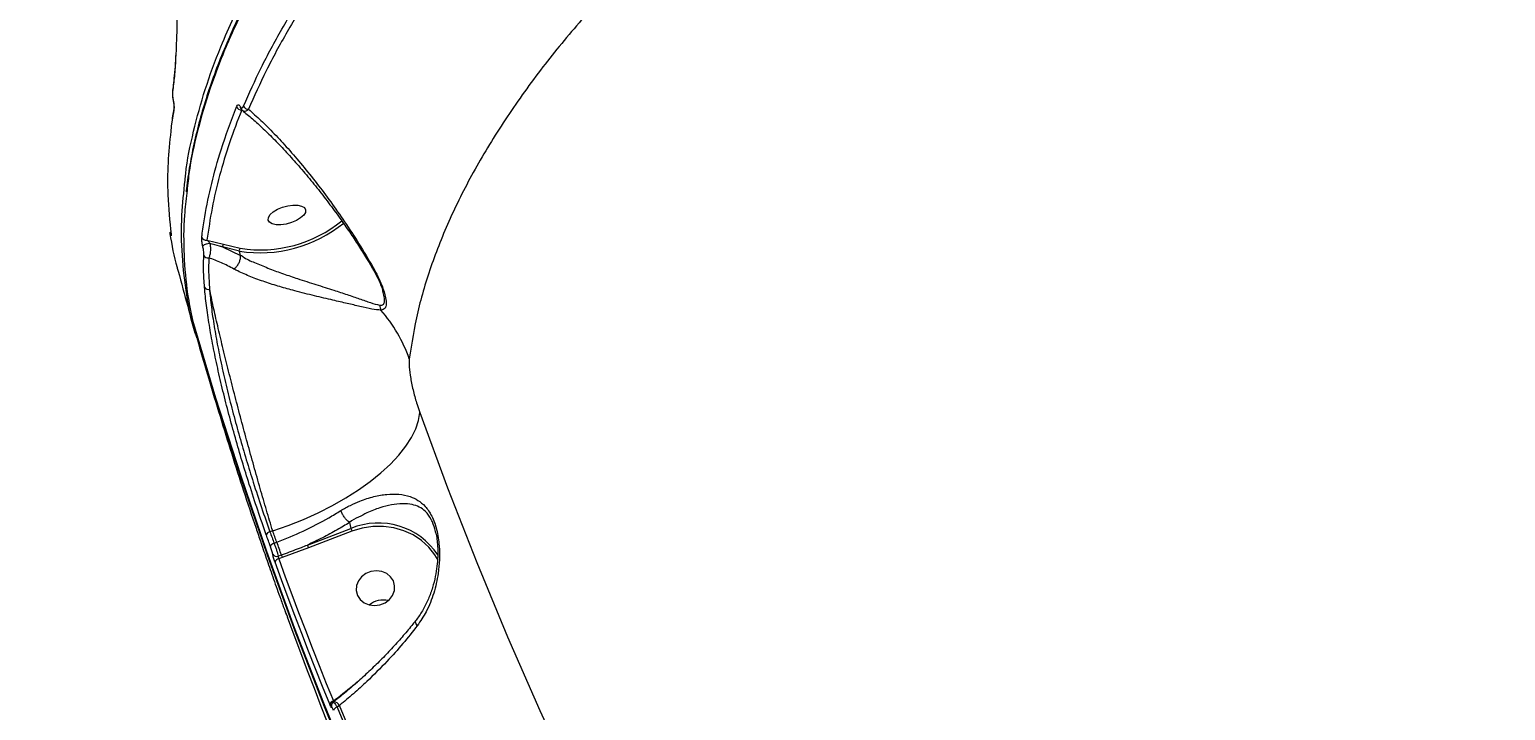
# Model space of a CAD drawing. Header units: millimetres. Extents: x -7245 to 6306, y -6696 to 5973.
# Drawn here: x 756.5 to 1099.5, y -2238.4 to -2080 of the extents above; entities that cross this region are included whole.
import ezdxf

# ---------------------------------------------------------------- set-up
doc = ezdxf.new("R2010")
doc.units = ezdxf.units.MM
for name, color, linetype in [('DIKOM_ОБЪЕКТ', 7, 'Continuous'), ('DIKOM_РАЗМЕР_ЗОНА', 7, 'Continuous'), ('DIKOM_РАЗМЕР_ОБЪЕКТА', 7, 'Continuous')]:
    doc.layers.add(name, color=color, linetype=linetype)
doc.styles.add('style1', font='arial.ttf', dxfattribs={"width": 0.8})
doc.dimstyles.new('1-50', dxfattribs={"dimtxt": 300, "dimasz": 200, "dimexe": 100, "dimexo": 0, "dimgap": 100, "dimtad": 1, "dimtxsty": 'style1', "dimcen": 200, "dimclrd": 7, "dimclre": 7, "dimclrt": 7, "dimadec": 1, "dimazin": 2, "dimtfac": 1, "dimtmove": 0, "dimatfit": 2, "dimfxl": 0, "dimlwd": 25, "dimlwe": 18, "dimarcsym": 0})

# ---------------------------------------------------------------- blocks, each defined once
blk = doc.blocks.new('*D10')
at = {"layer": 'Defpoints', "color": 0, "transparency": 16777216}
for p in [(-4365.71, 2792.53), (4306.16, 475.6), (4306.16, -5965.27)]:
    blk.add_point(p, dxfattribs=at)
at = {"layer": 'DIKOM_РАЗМЕР_ОБЪЕКТА', "color": 7, "lineweight": 18, "transparency": 16777216}
for p, q in [((-4365.71, 2792.53), (-4365.71, -6065.27)), ((4306.16, 475.6), (4306.16, -6065.27))]:
    blk.add_line(p, q, dxfattribs=at)
at = {"layer": 'DIKOM_РАЗМЕР_ОБЪЕКТА', "color": 7, "lineweight": 25, "transparency": 16777216}
blk.add_line((-4165.71, -5965.27), (4106.16, -5965.27), dxfattribs=at)
at = {"layer": 'DIKOM_РАЗМЕР_ОБЪЕКТА', "color": 7, "transparency": 16777216}
for points in [[(-4165.71, -5931.93), (-4165.71, -5998.6), (-4365.71, -5965.27)], [(4106.16, -5931.93), (4106.16, -5998.6), (4306.16, -5965.27)]]:
    blk.add_solid(points, dxfattribs=at)
at = {"layer": 'DIKOM_РАЗМЕР_ОБЪЕКТА', "color": 7, "transparency": 16777216, "insert": (-85.78, -5712.1), "char_height": 300, "attachment_point": 5, "style": 'style1'}
blk.add_mtext('8650', dxfattribs=at)
blk = doc.blocks.new('*D11')
at = {"layer": 'Defpoints', "color": 0, "transparency": 16777216}
for p in [(-3472.32, 4472.83), (-6199.73, -2928.86), (1850.21, -2928.86)]:
    blk.add_point(p, dxfattribs=at)
at = {"layer": 'DIKOM_РАЗМЕР_ОБЪЕКТА', "color": 7, "lineweight": 18, "transparency": 16777216}
for p, q in [((-3472.32, 4472.83), (-6299.73, 4472.83)), ((1850.21, -2928.86), (-6299.73, -2928.86))]:
    blk.add_line(p, q, dxfattribs=at)
at = {"layer": 'DIKOM_РАЗМЕР_ОБЪЕКТА', "color": 7, "lineweight": 25, "transparency": 16777216}
blk.add_line((-6199.73, 4272.83), (-6199.73, -2728.86), dxfattribs=at)
at = {"layer": 'DIKOM_РАЗМЕР_ОБЪЕКТА', "color": 7, "transparency": 16777216}
for points in [[(-6233.06, 4272.83), (-6166.39, 4272.83), (-6199.73, 4472.83)], [(-6233.06, -2728.86), (-6166.39, -2728.86), (-6199.73, -2928.86)]]:
    blk.add_solid(points, dxfattribs=at)
at = {"layer": 'DIKOM_РАЗМЕР_ОБЪЕКТА', "color": 7, "transparency": 16777216, "insert": (-6452.9, 984.54), "char_height": 300, "attachment_point": 5, "rotation": 90, "style": 'style1'}
blk.add_mtext('7400', dxfattribs=at)
blk = doc.blocks.new('*D12')
at = {"layer": 'Defpoints', "color": 0, "transparency": 16777216}
for p in [(-5865.71, 123.34), (6306.18, -91.92), (6306.18, -6596.14)]:
    blk.add_point(p, dxfattribs=at)
at = {"layer": 'DIKOM_РАЗМЕР_ЗОНА', "color": 7, "lineweight": 18, "transparency": 16777216}
for p, q in [((-5865.71, 123.34), (-5865.71, -6696.14)), ((6306.18, -91.92), (6306.18, -6696.14))]:
    blk.add_line(p, q, dxfattribs=at)
at = {"layer": 'DIKOM_РАЗМЕР_ЗОНА', "color": 7, "lineweight": 25, "transparency": 16777216}
blk.add_line((-5665.71, -6596.14), (6106.18, -6596.14), dxfattribs=at)
at = {"layer": 'DIKOM_РАЗМЕР_ЗОНА', "color": 7, "transparency": 16777216}
for points in [[(-5665.71, -6562.81), (-5665.71, -6629.48), (-5865.71, -6596.14)], [(6106.18, -6562.81), (6106.18, -6629.48), (6306.18, -6596.14)]]:
    blk.add_solid(points, dxfattribs=at)
at = {"layer": 'DIKOM_РАЗМЕР_ЗОНА', "color": 7, "transparency": 16777216, "insert": (-71.19, -6342.97), "char_height": 300, "attachment_point": 5, "style": 'style1'}
blk.add_mtext('12150', dxfattribs=at)
blk = doc.blocks.new('*D13')
at = {"layer": 'Defpoints', "color": 0, "transparency": 16777216}
for p in [(-4231.86, 5972.83), (-6795, -4928.88), (1792.4, -4928.88)]:
    blk.add_point(p, dxfattribs=at)
at = {"layer": 'DIKOM_РАЗМЕР_ЗОНА', "color": 7, "lineweight": 18, "transparency": 16777216}
for p, q in [((-4231.86, 5972.83), (-6895, 5972.83)), ((1792.4, -4928.88), (-6895, -4928.88))]:
    blk.add_line(p, q, dxfattribs=at)
at = {"layer": 'DIKOM_РАЗМЕР_ЗОНА', "color": 7, "lineweight": 25, "transparency": 16777216}
blk.add_line((-6795, 5772.83), (-6795, -4728.88), dxfattribs=at)
at = {"layer": 'DIKOM_РАЗМЕР_ЗОНА', "color": 7, "transparency": 16777216}
for points in [[(-6828.33, 5772.83), (-6761.67, 5772.83), (-6795, 5972.83)], [(-6828.33, -4728.88), (-6761.67, -4728.88), (-6795, -4928.88)]]:
    blk.add_solid(points, dxfattribs=at)
at = {"layer": 'DIKOM_РАЗМЕР_ЗОНА', "color": 7, "transparency": 16777216, "insert": (-7048.17, 972.94), "char_height": 300, "attachment_point": 5, "rotation": 90, "style": 'style1'}
blk.add_mtext('10900', dxfattribs=at)

msp = doc.modelspace()

# ---------------------------------------------------------------- linework, layer by layer
at = {"layer": 'DIKOM_ОБЪЕКТ', "color": 7, "linetype": 'Continuous', "lineweight": 15}
for p, q in [((790.458, -2085.373), (790.401, -2086.521)), ((790.487, -2085.599), (790.435, -2086.788)), ((797.713, -2128.952), (801.581, -2129.888)), ((801.581, -2129.888), (805.465, -2130.852)), ((801.363, -2130.56), (805.536, -2132.525)), ((805.248, -2131.523), (801.363, -2130.56)), ((805.536, -2132.525), (805.248, -2131.523)), ((805.536, -2132.525), (805.537, -2132.529)), ((838.65, -2141.122), (838.603, -2140.951)), ((794.319, -2147.553), (794.332, -2147.604)), ((794.529, -2148.483), (794.518, -2148.441)), ((794.529, -2148.483), (795.743, -2153.005)), ((795.074, -2150.784), (795.178, -2151.148)), ((830.874, -2194.655), (831.188, -2196.058)), ((812.994, -2196.632), (812.357, -2196.808)), ((821.074, -2199.902), (831.188, -2196.058)), ((831.411, -2196.69), (821.297, -2200.534)), ((813.324, -2199.501), (813.94, -2199.266)), ((814.277, -2202.492), (815.002, -2202.216)), ((821.297, -2200.534), (815.215, -2202.806)), ((815.215, -2202.806), (814.385, -2203.122)), ((816.129, -2215.961), (816.108, -2215.907)), ((832.195, -2232.16), (832.716, -2231.753)), ((827.238, -2236.342), (827.038, -2236.498)), ((827.057, -2236.471), (827.065, -2236.478)), ((828.532, -2237.215), (827.993, -2237.636))]:
    msp.add_line(p, q, dxfattribs=at)
at = {"layer": 'DIKOM_ОБЪЕКТ', "color": 7, "linetype": 'Continuous', "lineweight": 15, "flags": 128}
for points in [[(790.404, -2086.563), (790.404, -2086.658), (790.435, -2086.788)], [(811.974, -2124.294), (812.025, -2123.689), (812.423, -2123.037), (813.136, -2122.39), (814.106, -2121.801), (815.256, -2121.317), (816.49, -2120.977), (817.711, -2120.81), (818.817, -2120.828), (819.721, -2121.031), (820.349, -2121.401), (820.649, -2121.91), (820.598, -2122.514), (820.2, -2123.167), (819.487, -2123.813), (818.517, -2124.403), (817.367, -2124.887), (816.133, -2125.227), (814.913, -2125.394), (813.806, -2125.375), (812.902, -2125.172), (812.274, -2124.802), (811.974, -2124.294)], [(794.332, -2147.604), (799.728, -2165.626), (805.476, -2183.547), (811.574, -2201.358), (818.019, -2219.057), (824.81, -2236.637), (831.945, -2254.092), (839.422, -2271.417), (847.238, -2288.608), (855.391, -2305.659), (863.879, -2322.564), (872.699, -2339.32), (881.848, -2355.919), (891.324, -2372.359), (901.123, -2388.633), (911.243, -2404.737), (921.681, -2420.665), (932.433, -2436.414), (943.496, -2451.978), (954.868, -2467.353), (966.543, -2482.533)], [(794.494, -2148.164), (794.493, -2148.251), (794.518, -2148.441)], [(794.529, -2148.483), (794.528, -2148.392), (794.544, -2148.338)], [(966.741, -2483.413), (955.065, -2468.233), (943.694, -2452.859), (932.63, -2437.295), (921.878, -2421.546), (911.44, -2405.616), (901.32, -2389.513), (891.521, -2373.238), (882.045, -2356.799), (872.896, -2340.199), (864.076, -2323.444), (855.589, -2306.538), (847.436, -2289.487), (839.619, -2272.297), (832.143, -2254.971), (825.007, -2237.516), (818.216, -2219.937), (811.771, -2202.239), (805.673, -2184.426), (799.925, -2166.506), (794.529, -2148.483)], [(812.994, -2196.632), (816.595, -2195.359), (820.128, -2193.936), (823.559, -2192.379), (826.858, -2190.7), (829.994, -2188.915), (832.94, -2187.04), (835.668, -2185.094), (838.154, -2183.091), (840.374, -2181.053), (842.308, -2178.996), (843.939, -2176.94), (845.252, -2174.904), (846.236, -2172.906), (846.88, -2170.963), (847.179, -2169.095)], [(847.179, -2169.095), (853.633, -2186.603), (860.438, -2203.991), (867.593, -2221.249), (875.093, -2238.374), (882.938, -2255.362), (891.125, -2272.205), (899.651, -2288.899), (908.513, -2305.439), (917.709, -2321.818), (927.235, -2338.032), (937.089, -2354.076), (947.268, -2369.945), (957.768, -2385.633), (968.586, -2401.135), (979.718, -2416.447), (991.16, -2431.565), (1002.911, -2446.481), (1014.964, -2461.194), (1027.318, -2475.696), (1039.967, -2489.984)], [(851.424, -2203.448), (850.691, -2202.181), (849.295, -2200.398), (847.599, -2198.846), (845.645, -2197.563), (843.478, -2196.578), (841.153, -2195.916), (838.725, -2195.593), (836.252, -2195.615), (833.794, -2195.984), (831.411, -2196.69)], [(812.472, -2200.236), (812.35, -2199.899), (812.229, -2199.563), (812.108, -2199.226), (811.987, -2198.889), (811.866, -2198.552), (811.745, -2198.215), (811.625, -2197.878), (811.504, -2197.541)], [(812.357, -2196.808), (812.478, -2197.144), (812.598, -2197.481), (812.719, -2197.817), (812.84, -2198.154), (812.961, -2198.491), (813.082, -2198.827), (813.203, -2199.164), (813.324, -2199.501)], [(813.94, -2199.266), (813.821, -2198.937), (813.703, -2198.608), (813.585, -2198.279), (813.466, -2197.95), (813.348, -2197.62), (813.23, -2197.291), (813.112, -2196.962), (812.994, -2196.632)], [(826.261, -2236.959), (824.604, -2232.845), (822.965, -2228.725), (821.345, -2224.599), (819.745, -2220.464), (818.163, -2216.324), (816.601, -2212.176), (815.057, -2208.023), (813.533, -2203.862)], [(814.385, -2203.122), (815.908, -2207.279), (817.45, -2211.429), (819.011, -2215.573), (820.591, -2219.71), (822.19, -2223.84), (823.808, -2227.964), (825.446, -2232.081), (827.102, -2236.19)], [(834.654, -2206.532), (833.65, -2207.285), (832.909, -2208.252), (832.49, -2209.356), (832.426, -2210.506), (832.724, -2211.611), (833.359, -2212.58), (834.28, -2213.336), (835.411, -2213.814), (836.662, -2213.98), (837.931, -2213.818), (839.116, -2213.341), (840.119, -2212.589), (840.861, -2211.621), (841.28, -2210.518), (841.344, -2209.366), (841.046, -2208.262), (840.411, -2207.293), (839.49, -2206.538), (838.358, -2206.058), (837.107, -2205.893), (835.838, -2206.055), (834.654, -2206.532)], [(814.859, -2212.497), (814.98, -2212.834), (815.1, -2213.172), (815.221, -2213.508), (815.342, -2213.845), (815.463, -2214.183), (815.584, -2214.519), (815.705, -2214.856), (815.827, -2215.192)], [(816.395, -2216.619), (817.919, -2220.779), (819.462, -2224.933), (821.025, -2229.081), (822.606, -2233.221), (824.207, -2237.355), (825.827, -2241.482), (827.465, -2245.602), (829.123, -2249.715)], [(827.993, -2237.636), (832.731, -2249.013), (837.614, -2260.334), (842.643, -2271.598), (847.816, -2282.803), (853.133, -2293.949), (858.593, -2305.032), (864.196, -2316.053), (869.941, -2327.009)], [(870.558, -2326.774), (864.801, -2315.796), (859.187, -2304.753), (853.716, -2293.646), (848.388, -2282.478), (843.205, -2271.248), (838.168, -2259.961), (833.277, -2248.616), (828.532, -2237.215)]]:
    msp.add_lwpolyline(points, dxfattribs=at)
at = {"layer": 'DIKOM_ОБЪЕКТ', "color": 7, "linetype": 'Continuous', "lineweight": 15}
for centre, radius, start, end in [((790.422, -2094.232), 0.712, 167.52918, 196.46302), ((790.746, -2098.433), 0.749, 169.05444, 195.96554), ((805.651, -2097.557), 1.113, 199.58217, 277.4179), ((805.821, -2097.952), 0.407, 165.87383, 199.87393), ((807.275, -2097.404), 1.116, 199.58079, 274.94875), ((810.091, -2101.232), 30.676, 260.91587, 309.26274), ((810.184, -2101.597), 29.633, 260.83753, 309.56716), ((797.483, -2127.932), 1.046, 200.25591, 282.72246), ((798.233, -2132.053), 2.275, 85.95959, 131.53777), ((801.985, -2130.39), 0.644, 128.8549, 195.2546), ((797.943, -2132.069), 1.038, 202.2922, 281.86298), ((805.87, -2131.354), 0.644, 128.88234, 195.17938), ((798.033, -2139.419), 1.026, 210.73164, 286.27897), ((840.486, -2143.955), 2.652, 183.20867, 208.85114), ((795.296, -2147.339), 1, 192.3399, 196.11126), ((811.581, -2168.183), 35.118, 19.27059, 40.80341), ((837.55, -2211.39), 16.599, 33.57435, 112.53536), ((812.511, -2197.849), 1.052, 98.36455, 162.99079), ((835.805, -2194.784), 4.789, 195.42559, 203.45448), ((813.48, -2200.544), 1.055, 98.51845, 163.03157), ((813.877, -2201.582), 0.994, 208.06364, 293.71117), ((788.621, -2210.052), 27.521, 16.54205, 23.07276), ((820.246, -2200.66), 5.47, 196.52368, 203.10029), ((825.69, -2198.628), 4.789, 195.42559, 203.45448), ((814.541, -2204.162), 1.051, 98.55829, 163.43764), ((838.615, -2217.652), 4.957, 75.76676, 129.50909), ((827.305, -2237.256), 1.085, 100.75104, 164.10928), ((827.445, -2237.344), 0.955, 113.99952, 189.59335), ((826.808, -2238.359), 2.069, 33.59485, 77.80833), ((827.533, -2237.36), 0.889, 180.73319, 201.33017), ((828.201, -2238.708), 1.092, 100.99144, 163.75948)]:
    msp.add_arc(centre, radius, start, end, dxfattribs=at)
for points, knots in [([(1364.613, -1821.041), (1363.19, -1821.055), (1358.343, -1821.102), (1349.943, -1821.354), (1339.443, -1821.789), (1328.863, -1822.395), (1318.234, -1823.156), (1307.551, -1824.076), (1296.812, -1825.154), (1286.013, -1826.388), (1275.15, -1827.781), (1264.22, -1829.333), (1253.222, -1831.042), (1242.151, -1832.912), (1231.003, -1834.941), (1219.788, -1837.13), (1208.545, -1839.469), (1197.318, -1841.952), (1186.14, -1844.57), (1175.014, -1847.323), (1163.936, -1850.21), (1152.901, -1853.233), (1141.907, -1856.392), (1130.949, -1859.689), (1120.026, -1863.123), (1109.134, -1866.698), (1098.269, -1870.412), (1087.435, -1874.267), (1076.658, -1878.252), (1065.984, -1882.351), (1055.452, -1886.55), (1045.072, -1890.844), (1034.84, -1895.234), (1024.75, -1899.723), (1014.8, -1904.311), (1004.985, -1909), (995.305, -1913.791), (985.755, -1918.684), (976.335, -1923.683), (967.04, -1928.788), (957.89, -1933.99), (948.921, -1939.268), (940.169, -1944.602), (931.649, -1949.982), (923.358, -1955.411), (915.294, -1960.888), (907.452, -1966.416), (899.83, -1971.997), (892.426, -1977.633), (885.238, -1983.323), (878.264, -1989.072), (871.503, -1994.881), (864.962, -2000.742), (858.664, -2006.636), (852.637, -2012.539), (846.894, -2018.437), (841.438, -2024.329), (836.265, -2030.215), (831.373, -2036.099), (826.76, -2041.982), (822.424, -2047.865), (818.365, -2053.751), (814.582, -2059.64), (811.075, -2065.536), (807.846, -2071.434), (804.902, -2077.32), (802.258, -2083.168), (799.924, -2088.96), (797.901, -2094.69), (796.19, -2100.36), (794.778, -2105.972), (793.704, -2111.525), (793.078, -2115.444), (792.901, -2117.492), (792.88, -2117.729)], [0, 0, 0, 0, 0.00595, 0.0202661, 0.0345859, 0.0488336, 0.0630153, 0.0771474, 0.0912461, 0.1053275, 0.1194076, 0.1334995, 0.1476168, 0.1617757, 0.1759925, 0.1902827, 0.2046049, 0.2188734, 0.2330709, 0.2472146, 0.2613196, 0.2754029, 0.2894801, 0.303566, 0.3176727, 0.3318166, 0.3460133, 0.3602789, 0.3746025, 0.3889008, 0.4031188, 0.4172778, 0.4313939, 0.4454835, 0.4595621, 0.4736463, 0.4877471, 0.5018798, 0.5160612, 0.5303067, 0.5446246, 0.5589408, 0.5731837, 0.587363, 0.601495, 0.6155958, 0.6296807, 0.6437672, 0.6578667, 0.6719932, 0.6861642, 0.7003944, 0.7147006, 0.7290251, 0.7432986, 0.7575035, 0.7716562, 0.785773, 0.7998687, 0.8139605, 0.8280615, 0.8421846, 0.856345, 0.8705592, 0.8848423, 0.8991715, 0.9134693, 0.9276876, 0.9418444, 0.9559555, 0.9700345, 0.9840989, 0.9981624, 1, 1, 1, 1]), ([(1365.033, -1821.51), (1360.964, -1821.585), (1350, -1821.786), (1331.738, -1822.66), (1310.212, -1824.292), (1288.127, -1826.607), (1265.547, -1829.612), (1242.538, -1833.319), (1219.606, -1837.643), (1196.829, -1842.558), (1174.278, -1848.019), (1151.586, -1854.116), (1128.827, -1860.856), (1106.081, -1868.23), (1083.848, -1876.077), (1062.192, -1884.356), (1041.165, -1893.023), (1020.422, -1902.218), (1000.051, -1911.932), (980.132, -1922.142), (961.105, -1932.625), (943.013, -1943.338), (925.88, -1954.233), (909.425, -1965.488), (893.739, -1977.082), (878.893, -1988.977), (865.217, -2000.915), (852.728, -2012.852), (841.42, -2024.747), (831.109, -2036.795), (821.875, -2048.959), (813.777, -2061.199), (807.28, -2072.735), (802.199, -2083.547), (798.318, -2093.637), (795.412, -2103.621), (793.634, -2111.756), (793.187, -2116.494), (793.045, -2118.004)], [0, 0, 0, 0, 0.0168955, 0.0455173, 0.0741612, 0.1027831, 0.1322364, 0.1617137, 0.1911667, 0.2197889, 0.2484327, 0.2770545, 0.3065076, 0.335985, 0.3654381, 0.3940601, 0.4227038, 0.4513258, 0.4807789, 0.5102562, 0.5397095, 0.5683313, 0.5969753, 0.6255971, 0.6550503, 0.6845275, 0.7139808, 0.7426025, 0.7712466, 0.7998683, 0.8293215, 0.8587987, 0.8882519, 0.9131628, 0.9381029, 0.9630434, 0.9882197, 1, 1, 1, 1]), ([(1312.18, -1893.416), (1306.263, -1893.983), (1294.42, -1895.117), (1276.408, -1897.411), (1258.27, -1900.131), (1239.786, -1903.356), (1220.994, -1907.094), (1201.932, -1911.357), (1182.908, -1916.081), (1163.346, -1921.424), (1143.29, -1927.442), (1122.808, -1934.173), (1102.587, -1941.397), (1082.724, -1949.083), (1063.311, -1957.192), (1044.435, -1965.695), (1026.137, -1974.583), (1008.433, -1983.83), (991.355, -1993.416), (974.979, -2003.292), (959.385, -2013.415), (944.64, -2023.745), (930.785, -2034.268), (917.822, -2044.962), (905.774, -2055.8), (894.694, -2066.732), (884.635, -2077.705), (875.476, -2088.89), (867.316, -2100.26), (860.226, -2111.782), (854.367, -2123.225), (849.81, -2134.538), (846.443, -2145.708), (845.301, -2152.966), (844.731, -2156.593)], [0, 0, 0, 0, 0.0277669, 0.0555664, 0.0833661, 0.1111327, 0.1400377, 0.1689802, 0.1979229, 0.2268279, 0.2586377, 0.2905486, 0.3225103, 0.3544719, 0.386382, 0.4181914, 0.4498958, 0.4817001, 0.5135557, 0.5454111, 0.5772156, 0.6089191, 0.6405478, 0.6722762, 0.7040553, 0.7358346, 0.7675628, 0.799191, 0.8325936, 0.8660263, 0.8994296, 0.9329431, 0.9664867, 1, 1, 1, 1]), ([(785.813, -2027.804), (786.193, -2029.589), (786.985, -2033.31), (787.957, -2039.106), (788.776, -2044.941), (789.423, -2050.582), (789.942, -2056.251), (790.326, -2061.877), (790.583, -2067.386), (790.719, -2072.713), (790.732, -2077.758), (790.657, -2082.102), (790.537, -2084.564), (790.487, -2085.599)], [0, 0, 0, 0, 0.0973912, 0.2029654, 0.2940144, 0.3853481, 0.4763995, 0.5677188, 0.659339, 0.7506674, 0.8420135, 0.9336558, 1, 1, 1, 1]), ([(806.223, -2097.778), (807.544, -2094.808), (810.186, -2088.867), (815.066, -2079.843), (820.56, -2070.752), (824.825, -2064.647), (826.957, -2061.595)], [0, 0, 0, 0, 0.2490993, 0.4981926, 0.7490953, 1, 1, 1, 1]), ([(828.057, -2062.417), (825.944, -2065.44), (821.719, -2071.487), (816.243, -2080.536), (811.355, -2089.561), (808.699, -2095.531), (807.371, -2098.516)], [0, 0, 0, 0, 0.249097, 0.4981967, 0.7490991, 1, 1, 1, 1]), ([(792.642, -2115.039), (792.685, -2114.531), (792.999, -2110.802), (794.492, -2103.751), (797.174, -2093.901), (800.402, -2085.017), (802.94, -2079.376), (803.973, -2077.078)], [0, 0, 0, 0, 0.041751, 0.3062719, 0.5640892, 0.8224963, 1, 1, 1, 1]), ([(790.435, -2086.788), (790.343, -2088.188), (790.158, -2091.009), (789.879, -2093.287), (789.738, -2094.433)], [0, 0, 0, 0, 0.496501, 1, 1, 1, 1]), ([(790.408, -2086.535), (790.397, -2086.744), (790.337, -2087.935), (790.253, -2089.126), (790.166, -2090.02), (790.159, -2090.09)], [0, 0, 0, 0, 0.1633639, 0.9341828, 1, 1, 1, 1]), ([(790.159, -2090.09), (790.089, -2090.87), (789.96, -2092.303), (789.797, -2093.521), (789.723, -2094.077)], [0, 0, 0, 0, 0.544032, 1, 1, 1, 1]), ([(789.72, -2094.142), (789.713, -2094.188), (789.671, -2094.443), (789.669, -2094.952), (789.72, -2095.683), (789.799, -2096.268), (789.871, -2096.55), (789.891, -2096.63)], [0, 0, 0, 0, 0.0723484, 0.4028647, 0.6803407, 0.9102556, 1, 1, 1, 1]), ([(789.738, -2094.433), (789.725, -2094.588), (789.697, -2094.894), (789.723, -2095.478), (789.786, -2096.06), (789.856, -2096.403), (789.889, -2096.567)], [0, 0, 0, 0, 0.2976118, 0.5890409, 0.803038, 1, 1, 1, 1]), ([(790.026, -2098.639), (789.973, -2098.959), (789.708, -2100.56), (789.423, -2102.226), (789.311, -2103.554), (789.305, -2103.621)], [0, 0, 0, 0, 0.1918954, 0.9594004, 1, 1, 1, 1]), ([(790.013, -2098.45), (789.941, -2098.83), (789.628, -2100.464), (789.45, -2102.076), (789.313, -2103.313)], [0, 0, 0, 0, 0.2321136, 1, 1, 1, 1]), ([(789.889, -2096.567), (789.898, -2096.606), (789.937, -2096.782), (789.998, -2097.149), (790.055, -2097.679), (790.073, -2098.23), (790.042, -2098.499), (790.026, -2098.639)], [0, 0, 0, 0, 0.0490624, 0.2181987, 0.4268005, 0.702356, 1, 1, 1, 1]), ([(789.892, -2096.673), (789.901, -2096.713), (789.931, -2096.849), (789.975, -2097.127), (790.017, -2097.501), (790.037, -2097.899), (790.025, -2098.196), (790.013, -2098.267), (790.01, -2098.29)], [0, 0, 0, 0, 0.0587821, 0.1980125, 0.3722535, 0.59463, 0.8686031, 1, 1, 1, 1]), ([(796.502, -2128.294), (796.542, -2127.976), (796.744, -2126.389), (797.378, -2122.238), (798.725, -2115.78), (801.071, -2107.265), (803.339, -2101.27), (804.603, -2097.93)], [0, 0, 0, 0, 0.0321635, 0.1608305, 0.4183944, 0.6759532, 1, 1, 1, 1]), ([(805.795, -2098.66), (804.81, -2101.226), (802.84, -2106.357), (800.581, -2113.968), (798.791, -2121.519), (798.073, -2126.474), (797.713, -2128.952)], [0, 0, 0, 0, 0.2493149, 0.4986296, 0.7493166, 1, 1, 1, 1]), ([(804.603, -2097.93), (804.622, -2097.886), (804.717, -2097.668), (804.895, -2097.446), (805.124, -2097.44), (805.296, -2097.581), (805.383, -2097.762), (805.426, -2097.852)], [0, 0, 0, 0, 0.0950269, 0.4719621, 0.7158193, 0.8573025, 1, 1, 1, 1]), ([(805.426, -2098.063), (805.426, -2098.062), (805.42, -2098.051), (805.43, -2098.065), (805.44, -2098.095), (805.441, -2098.097)], [0, 0, 0, 0, 0.0501067, 0.9052426, 1, 1, 1, 1]), ([(805.426, -2097.852), (805.469, -2097.941), (805.553, -2098.118), (805.719, -2098.252), (805.939, -2098.239), (806.112, -2098.027), (806.205, -2097.818), (806.223, -2097.778)], [0, 0, 0, 0, 0.1456656, 0.2900159, 0.5320983, 0.9097631, 1, 1, 1, 1]), ([(805.45, -2098.085), (805.523, -2098.269), (805.636, -2098.554), (805.869, -2098.734), (805.952, -2098.798)], [0, 0, 0, 0, 0.6454699, 1, 1, 1, 1]), ([(805.95, -2098.816), (806.32, -2099.107), (807.481, -2100.023), (809.538, -2101.851), (812.122, -2104.293), (814.826, -2107.043), (817.62, -2110.061), (820.443, -2113.305), (823.235, -2116.708), (825.945, -2120.203), (828.489, -2123.672), (830.816, -2127.001), (832.897, -2130.137), (834.605, -2132.826), (835.61, -2134.527), (835.995, -2135.178)], [0, 0, 0, 0, 0.0411879, 0.1293122, 0.2193949, 0.3113902, 0.4052589, 0.4996598, 0.5903426, 0.6777349, 0.7617072, 0.8349103, 0.901026, 0.9620827, 1, 1, 1, 1]), ([(807.371, -2098.516), (807.322, -2098.568), (807.064, -2098.843), (806.615, -2099.061), (806.168, -2099.015), (805.99, -2098.846), (805.954, -2098.812)], [0, 0, 0, 0, 0.1118633, 0.5893991, 0.9173766, 1, 1, 1, 1]), ([(807.371, -2098.516), (808.325, -2099.359), (810.279, -2101.086), (813.355, -2104.163), (816.573, -2107.643), (819.882, -2111.506), (823.192, -2115.652), (826.469, -2120.03), (829.73, -2124.691), (833.045, -2129.728), (835.255, -2133.475), (836.359, -2135.348)], [0, 0, 0, 0, 0.107961, 0.2212696, 0.3345711, 0.4497843, 0.5649889, 0.6720746, 0.7791327, 0.889624, 1, 1, 1, 1]), ([(789.305, -2103.621), (789.058, -2106.083), (788.557, -2111.074), (788.494, -2119.089), (789.07, -2124.54), (789.392, -2127.576)], [0, 0, 0, 0, 0.3012589, 0.6106962, 1, 1, 1, 1]), ([(795.386, -2151.675), (795.259, -2151.319), (794.113, -2148.101), (792.94, -2141.734), (791.836, -2132.604), (791.7, -2123.701), (792.345, -2117.766), (792.642, -2115.039)], [0, 0, 0, 0, 0.0312474, 0.2826447, 0.5343378, 0.7860234, 1, 1, 1, 1]), ([(793.045, -2118.004), (792.833, -2119.732), (792.233, -2124.625), (792.282, -2132.473), (792.954, -2140.61), (793.933, -2145.58), (794.332, -2147.604)], [0, 0, 0, 0, 0.1686697, 0.4776319, 0.7872845, 1, 1, 1, 1]), ([(789.239, -2127.525), (789.211, -2127.433), (789.157, -2127.251), (789.096, -2127.098), (789.057, -2127.075), (789.072, -2127.253), (789.101, -2127.437), (789.106, -2127.473)], [0, 0, 0, 0, 0.1455844, 0.2899257, 0.5320666, 0.9098742, 1, 1, 1, 1]), ([(789.106, -2127.473), (789.547, -2130.112), (790.039, -2133.058), (790.935, -2135.891), (791.028, -2136.186)], [0, 0, 0, 0, 0.8956562, 1, 1, 1, 1]), ([(789.392, -2127.576), (789.397, -2127.616), (789.423, -2127.812), (789.432, -2127.996), (789.387, -2127.968), (789.323, -2127.807), (789.267, -2127.619), (789.239, -2127.525)], [0, 0, 0, 0, 0.095059, 0.4719241, 0.7157321, 0.8571013, 1, 1, 1, 1]), ([(789.365, -2127.452), (789.371, -2127.488), (789.39, -2127.605), (789.392, -2127.676), (789.393, -2127.665), (789.393, -2127.663)], [0, 0, 0, 0, 0.266336, 0.864183, 1, 1, 1, 1]), ([(796.725, -2130.35), (796.715, -2130.311), (796.67, -2130.136), (796.594, -2129.772), (796.517, -2129.246), (796.474, -2128.699), (796.492, -2128.432), (796.502, -2128.294)], [0, 0, 0, 0, 0.0489759, 0.2177909, 0.4267606, 0.7022749, 1, 1, 1, 1]), ([(796.983, -2132.462), (796.986, -2132.31), (796.991, -2132.009), (796.935, -2131.431), (796.845, -2130.853), (796.764, -2130.513), (796.725, -2130.35)], [0, 0, 0, 0, 0.2973681, 0.5889569, 0.8028082, 1, 1, 1, 1]), ([(797.713, -2128.952), (797.786, -2129.016), (797.922, -2129.135), (798.115, -2129.353), (798.258, -2129.542), (798.337, -2129.67), (798.374, -2129.739), (798.387, -2129.769), (798.394, -2129.783)], [0, 0, 0, 0, 0.3483079, 0.6493135, 0.8446753, 0.9341776, 0.9695413, 1, 1, 1, 1]), ([(798.394, -2129.783), (798.438, -2130.045), (798.526, -2130.576), (798.53, -2131.49), (798.42, -2132.401), (798.244, -2132.857), (798.156, -2133.084)], [0, 0, 0, 0, 0.214617, 0.4347341, 0.7188936, 1, 1, 1, 1]), ([(801.363, -2130.56), (801.132, -2130.496), (800.143, -2130.226), (799.152, -2129.975), (798.394, -2129.783)], [0, 0, 0, 0, 0.2343502, 1, 1, 1, 1]), ([(797.151, -2139.944), (797.057, -2138.579), (796.868, -2135.83), (796.945, -2133.59), (796.983, -2132.462)], [0, 0, 0, 0, 0.4964884, 1, 1, 1, 1]), ([(798.156, -2133.084), (798.119, -2134.171), (798.044, -2136.361), (798.228, -2139.05), (798.321, -2140.404)], [0, 0, 0, 0, 0.4964835, 1, 1, 1, 1]), ([(803.993, -2135.687), (803.012, -2135.178), (801.043, -2134.158), (799.121, -2133.443), (798.156, -2133.084)], [0, 0, 0, 0, 0.497851, 1, 1, 1, 1]), ([(803.993, -2135.687), (804.023, -2135.664), (804.144, -2135.576), (804.447, -2135.303), (804.879, -2134.779), (805.277, -2134.026), (805.528, -2133.231), (805.534, -2132.763), (805.537, -2132.529)], [0, 0, 0, 0, 0.0342877, 0.1365604, 0.3522839, 0.5682275, 0.7841121, 1, 1, 1, 1]), ([(805.537, -2132.529), (805.537, -2132.529), (805.796, -2132.529), (806.944, -2133.521), (809.131, -2134.267), (812.241, -2135.651), (815.508, -2136.816), (819.161, -2138.057), (823.151, -2139.329), (827.014, -2140.55), (830.371, -2141.65), (833.25, -2142.628), (835.866, -2143.587), (837.175, -2143.93), (837.838, -2144.104)], [0, 0, 0, 0, 0.0000081, 0.0264995, 0.1075836, 0.1917951, 0.2740833, 0.3586543, 0.4713053, 0.5879784, 0.6854069, 0.7846696, 0.8908713, 1, 1, 1, 1]), ([(791.028, -2136.186), (791.752, -2138.903), (793.021, -2143.658), (794.386, -2148.393), (794.971, -2150.423)], [0, 0, 0, 0, 0.5712278, 1, 1, 1, 1]), ([(838.163, -2145.235), (837.497, -2145.184), (836.162, -2145.084), (833.429, -2144.417), (830.378, -2143.728), (826.858, -2142.905), (822.755, -2141.943), (818.535, -2140.885), (814.634, -2139.8), (811.165, -2138.714), (807.851, -2137.502), (805.483, -2136.466), (804.287, -2135.84), (803.993, -2135.687)], [0, 0, 0, 0, 0.1071432, 0.2145784, 0.3113469, 0.4080926, 0.5217542, 0.6352938, 0.7192595, 0.8031734, 0.8878149, 0.9723998, 1, 1, 1, 1]), ([(835.986, -2135.195), (836.251, -2135.64), (836.861, -2136.661), (837.612, -2138.196), (838.219, -2139.653), (838.557, -2140.623), (838.651, -2141.037), (838.669, -2141.116)], [0, 0, 0, 0, 0.2182849, 0.5016886, 0.7420513, 0.9511815, 1, 1, 1, 1]), ([(836.359, -2135.348), (836.338, -2135.346), (836.189, -2135.334), (836.027, -2135.295), (836.017, -2135.186), (836.015, -2135.167)], [0, 0, 0, 0, 0.1191363, 0.8486598, 1, 1, 1, 1]), ([(836.359, -2135.348), (837.082, -2136.729), (838.076, -2138.625), (838.9, -2140.978), (839.305, -2142.506), (839.448, -2143.909), (839.142, -2145.007), (838.522, -2145.151), (838.163, -2145.235)], [0, 0, 0, 0, 0.3031098, 0.4164585, 0.5295203, 0.6687638, 0.8085483, 1, 1, 1, 1]), ([(811.504, -2197.541), (810.842, -2195.654), (809.518, -2191.881), (807.635, -2186.095), (805.889, -2180.437), (804.298, -2174.977), (802.798, -2169.495), (801.417, -2164.06), (800.18, -2158.737), (799.108, -2153.591), (798.235, -2148.705), (797.551, -2144.09), (797.285, -2141.324), (797.151, -2139.944)], [0, 0, 0, 0, 0.1021883, 0.2043615, 0.29249, 0.3808912, 0.4690105, 0.5574049, 0.646081, 0.7344736, 0.8228842, 0.9115872, 1, 1, 1, 1]), ([(812.994, -2196.632), (812.517, -2195.035), (811.561, -2191.841), (810.086, -2186.749), (808.6, -2181.495), (807.119, -2176.128), (805.662, -2170.721), (804.251, -2165.342), (802.902, -2160.059), (801.634, -2154.941), (800.467, -2150.063), (799.416, -2145.486), (798.726, -2142.334), (798.386, -2140.715), (798.321, -2140.404)], [0, 0, 0, 0, 0.0874437, 0.1748788, 0.2633053, 0.3520176, 0.440449, 0.5297523, 0.6193303, 0.7086343, 0.7985487, 0.888749, 0.9786511, 1, 1, 1, 1]), ([(798.321, -2140.404), (798.448, -2141.757), (798.701, -2144.467), (799.362, -2148.986), (800.209, -2153.772), (801.255, -2158.811), (802.463, -2164.023), (803.814, -2169.345), (805.283, -2174.713), (806.843, -2180.059), (808.556, -2185.599), (810.405, -2191.265), (811.707, -2194.96), (812.357, -2196.808)], [0, 0, 0, 0, 0.0883719, 0.1770212, 0.2654014, 0.3537717, 0.4424295, 0.5307945, 0.6189398, 0.7073664, 0.7955129, 0.8977558, 1, 1, 1, 1]), ([(837.838, -2144.104), (838.182, -2144.114), (838.768, -2144.132), (839.05, -2143.198), (838.937, -2142.104), (838.714, -2141.343), (838.65, -2141.122)], [0, 0, 0, 0, 0.3697213, 0.6305204, 0.892938, 1, 1, 1, 1]), ([(795.719, -2153.013), (796.512, -2155.756), (798.991, -2164.333), (803.437, -2178.662), (807.49, -2191.305), (809.851, -2198.11), (810.221, -2199.176)], [0, 0, 0, 0, 0.1770564, 0.5535357, 0.9300378, 1, 1, 1, 1]), ([(844.731, -2156.593), (844.704, -2157.176), (844.651, -2158.35), (845.023, -2161.091), (845.671, -2164.147), (846.437, -2166.929), (846.967, -2168.476), (847.179, -2169.095)], [0, 0, 0, 0, 0.2099063, 0.4229326, 0.638291, 0.8553545, 1, 1, 1, 1]), ([(828.819, -2191.907), (829.561, -2191.476), (831.045, -2190.615), (833.647, -2189.475), (836.526, -2188.555), (839.582, -2188.038), (842.395, -2188.011), (844.789, -2188.495), (846.791, -2189.423), (848.505, -2190.825), (849.778, -2192.657), (850.615, -2194.625), (851.129, -2196.326), (851.495, -2198.189), (851.757, -2200.552), (851.795, -2203.351), (851.455, -2207.046), (850.526, -2211.141), (848.908, -2215.269), (847.325, -2217.615), (846.603, -2218.684)], [0, 0, 0, 0, 0.045084, 0.0901846, 0.1588895, 0.2276814, 0.2984023, 0.369111, 0.4250477, 0.4808135, 0.5408213, 0.5713783, 0.6019598, 0.6344575, 0.6670235, 0.7198445, 0.7727653, 0.8528763, 0.9329759, 1, 1, 1, 1]), ([(813.94, -2199.266), (815.997, -2198.426), (820.171, -2196.722), (825.127, -2194.141), (827.911, -2192.456), (828.819, -2191.907)], [0, 0, 0, 0, 0.3958719, 0.803221, 1, 1, 1, 1]), ([(830.872, -2194.653), (830.73, -2194.558), (830.446, -2194.367), (829.946, -2193.817), (829.459, -2193.146), (829.097, -2192.519), (828.903, -2192.108), (828.834, -2191.944), (828.819, -2191.907)], [0, 0, 0, 0, 0.2123464, 0.4247872, 0.6370715, 0.8493658, 0.9656017, 1, 1, 1, 1]), ([(850.886, -2197.027), (850.868, -2196.925), (850.701, -2196.01), (850.318, -2194.972), (849.554, -2193.357), (848.55, -2192.015), (847.052, -2190.979), (845.285, -2190.375), (843.159, -2190.203), (840.651, -2190.481), (837.91, -2191.201), (835.283, -2192.178), (832.972, -2193.454), (831.455, -2194.07), (830.872, -2194.653), (830.872, -2194.653)], [0, 0, 0, 0, 0.0091103, 0.0818995, 0.1023472, 0.1956743, 0.2851586, 0.3776843, 0.4955319, 0.6157656, 0.7308677, 0.8487827, 0.9237242, 0.9999584, 1, 1, 1, 1]), ([(830.874, -2194.655), (829.911, -2195.235), (827.879, -2196.46), (824.602, -2198.225), (822.253, -2199.341), (821.074, -2199.902)], [0, 0, 0, 0, 0.3093607, 0.6532135, 1, 1, 1, 1]), ([(830.872, -2194.653), (830.872, -2194.654), (830.873, -2194.655), (830.873, -2194.655), (830.874, -2194.655)], [0, 0, 0, 0, 0.8015195, 1, 1, 1, 1]), ([(850.886, -2197.027), (850.917, -2197.149), (851.068, -2197.749), (851.232, -2198.976), (851.372, -2200.715), (851.368, -2202.691), (851.198, -2204.886), (850.81, -2207.305), (850.159, -2209.862), (849.225, -2212.45), (847.992, -2214.905), (846.965, -2216.611), (846.278, -2217.408), (846.176, -2217.525)], [0, 0, 0, 0, 0.0178517, 0.087566, 0.164541, 0.2517262, 0.3519135, 0.4630188, 0.5878587, 0.7182511, 0.8491656, 0.9777792, 1, 1, 1, 1]), ([(810.2, -2199.184), (810.235, -2199.289), (810.664, -2200.567), (811.662, -2203.448), (813.169, -2207.753), (814.296, -2210.918), (814.859, -2212.497)], [0, 0, 0, 0, 0.0288653, 0.3522456, 0.6766239, 1, 1, 1, 1]), ([(813, -2202.05), (812.976, -2201.938), (812.928, -2201.715), (812.802, -2201.255), (812.654, -2200.766), (812.539, -2200.423), (812.48, -2200.258), (812.472, -2200.236)], [0, 0, 0, 0, 0.2405842, 0.4810917, 0.7220782, 0.9627727, 1, 1, 1, 1]), ([(813.533, -2203.862), (813.525, -2203.84), (813.465, -2203.676), (813.35, -2203.333), (813.199, -2202.845), (813.072, -2202.386), (813.024, -2202.162), (813, -2202.05)], [0, 0, 0, 0, 0.0368846, 0.2778187, 0.5182279, 0.7589264, 1, 1, 1, 1]), ([(813.324, -2199.501), (813.338, -2199.537), (813.443, -2199.81), (813.647, -2200.376), (813.914, -2201.182), (814.142, -2201.94), (814.232, -2202.308), (814.277, -2202.492)], [0, 0, 0, 0, 0.0370879, 0.2780204, 0.5188545, 0.7593757, 1, 1, 1, 1]), ([(814.277, -2202.492), (814.28, -2202.531), (814.286, -2202.61), (814.31, -2202.769), (814.342, -2202.938), (814.368, -2203.057), (814.383, -2203.114), (814.385, -2203.122)], [0, 0, 0, 0, 0.2399714, 0.4811704, 0.7221243, 0.9630749, 1, 1, 1, 1]), ([(815.002, -2202.216), (815.313, -2202.098), (816.868, -2201.508), (818.897, -2200.749), (820.606, -2200.084), (821.074, -2199.902)], [0, 0, 0, 0, 0.153676, 0.7682859, 1, 1, 1, 1]), ([(815.827, -2215.192), (815.876, -2215.328), (815.974, -2215.599), (816.075, -2215.867), (816.128, -2215.992), (816.125, -2215.965), (816.11, -2215.914), (816.108, -2215.907)], [0, 0, 0, 0, 0.240584, 0.4809878, 0.7218871, 0.9628135, 1, 1, 1, 1]), ([(815.828, -2215.196), (815.838, -2215.223), (815.908, -2215.416), (816.018, -2215.72), (816.1, -2215.927), (816.141, -2216.029), (816.182, -2216.109), (816.215, -2216.169), (816.239, -2216.201), (816.24, -2216.202)], [0, 0, 0, 0, 0.0545748, 0.3916239, 0.7473551, 0.8672067, 0.9266291, 0.9971373, 1, 1, 1, 1]), ([(816.108, -2215.907), (816.106, -2215.9), (816.091, -2215.848), (816.089, -2215.822), (816.143, -2215.945), (816.246, -2216.214), (816.345, -2216.484), (816.395, -2216.619)], [0, 0, 0, 0, 0.0373041, 0.278168, 0.5190698, 0.759616, 1, 1, 1, 1]), ([(816.143, -2215.953), (816.143, -2215.953), (816.142, -2215.953), (816.152, -2215.973), (816.187, -2216.062), (816.27, -2216.278), (816.378, -2216.57), (816.455, -2216.787), (816.479, -2216.854)], [0, 0, 0, 0, 0.0058685, 0.0995828, 0.2673619, 0.5273012, 0.8536074, 1, 1, 1, 1]), ([(846.177, -2217.541), (845.898, -2217.902), (844.919, -2219.168), (843.071, -2221.341), (840.647, -2224.044), (838.07, -2226.722), (835.369, -2229.356), (832.564, -2231.917), (829.845, -2234.258), (828.049, -2235.678), (827.233, -2236.323)], [0, 0, 0, 0, 0.0537436, 0.1884987, 0.3247786, 0.4625154, 0.601581, 0.7416764, 0.8824998, 1, 1, 1, 1]), ([(846.603, -2218.684), (845.506, -2220.076), (843.293, -2222.884), (839.35, -2227.26), (835.46, -2231.152), (831.749, -2234.544), (829.607, -2236.322), (828.532, -2237.215)], [0, 0, 0, 0, 0.2106333, 0.4247428, 0.6762091, 0.8374061, 1, 1, 1, 1]), ([(846.219, -2217.559), (846.181, -2217.613), (846.09, -2217.741), (846.212, -2218.114), (846.429, -2218.461), (846.579, -2218.653), (846.603, -2218.684)], [0, 0, 0, 0, 0.2607154, 0.6192963, 0.9387359, 1, 1, 1, 1]), ([(827.102, -2236.19), (827.268, -2236.06), (828.973, -2234.725), (830.666, -2233.377), (832.195, -2232.16)], [0, 0, 0, 0, 0.0973455, 1, 1, 1, 1]), ([(827.044, -2236.508), (826.984, -2236.556), (826.852, -2236.663), (826.728, -2236.885), (826.659, -2237.114), (826.641, -2237.279), (826.645, -2237.353), (826.646, -2237.371)], [0, 0, 0, 0, 0.2164358, 0.4777629, 0.7107418, 0.9290548, 1, 1, 1, 1]), ([(827.056, -2236.521), (827.061, -2236.507), (827.085, -2236.437), (827.27, -2236.588), (827.587, -2236.974), (827.858, -2237.416), (827.993, -2237.636)], [0, 0, 0, 0, 0.0800771, 0.3826948, 0.6930336, 1, 1, 1, 1]), ([(827.102, -2236.19), (827.091, -2236.264), (827.076, -2236.366), (827.061, -2236.448), (827.057, -2236.471)], [0, 0, 0, 0, 0.7203275, 1, 1, 1, 1]), ([(826.504, -2237.503), (826.483, -2237.461), (826.41, -2237.315), (826.323, -2237.107), (826.261, -2236.959)], [0, 0, 0, 0, 0.2874626, 1, 1, 1, 1]), ([(826.705, -2237.683), (826.7, -2237.718), (826.691, -2237.789), (826.615, -2237.71), (826.539, -2237.568), (826.504, -2237.503)], [0, 0, 0, 0, 0.3508141, 0.7012908, 1, 1, 1, 1]), ([(827.153, -2238.403), (827.091, -2238.257), (826.967, -2237.965), (826.819, -2237.69), (826.721, -2237.57), (826.71, -2237.646), (826.705, -2237.683)], [0, 0, 0, 0, 0.2565277, 0.51358, 0.7612051, 1, 1, 1, 1])]:
    msp.add_open_spline(points, degree=3, knots=knots, dxfattribs=at)

# ---------------------------------------------------------------- dimensions: what is measured, and where the dimension line sits
at = {"layer": 'DIKOM_РАЗМЕР_ЗОНА'}
dim = msp.add_linear_dim(base=(-6795.001, -4928.879), p1=(-4231.865, 5972.834), p2=(1792.398, -4928.879), angle=90, text='10900', dimstyle='1-50', dxfattribs=at)
dim.commit()
dim.dimension.update_dxf_attribs({"geometry": '*D13', "text_midpoint": (-6795.001, 972.936), "dimtype": 160})
dim = msp.add_linear_dim(base=(6306.184, -6596.144), p1=(-5865.714, 123.344), p2=(6306.184, -91.922), text='12150', dimstyle='1-50', dxfattribs=at)
dim.commit()
dim.dimension.update_dxf_attribs({"geometry": '*D12', "text_midpoint": (-71.192, -6596.144), "dimtype": 160})
at = {"layer": 'DIKOM_РАЗМЕР_ОБЪЕКТА'}
dim = msp.add_linear_dim(base=(-6199.728, -2928.864), p1=(-3472.315, 4472.834), p2=(1850.213, -2928.864), angle=90, text='7400', dimstyle='1-50', dxfattribs=at)
dim.commit()
dim.dimension.update_dxf_attribs({"geometry": '*D11', "text_midpoint": (-6199.728, 984.539), "dimtype": 160})
dim = msp.add_linear_dim(base=(4306.158, -5965.268), p1=(-4365.714, 2792.532), p2=(4306.158, 475.605), text='8650', dimstyle='1-50', dxfattribs=at)
dim.commit()
dim.dimension.update_dxf_attribs({"geometry": '*D10', "text_midpoint": (-85.784, -5965.268), "dimtype": 160})

doc.saveas('drawing.dxf')
